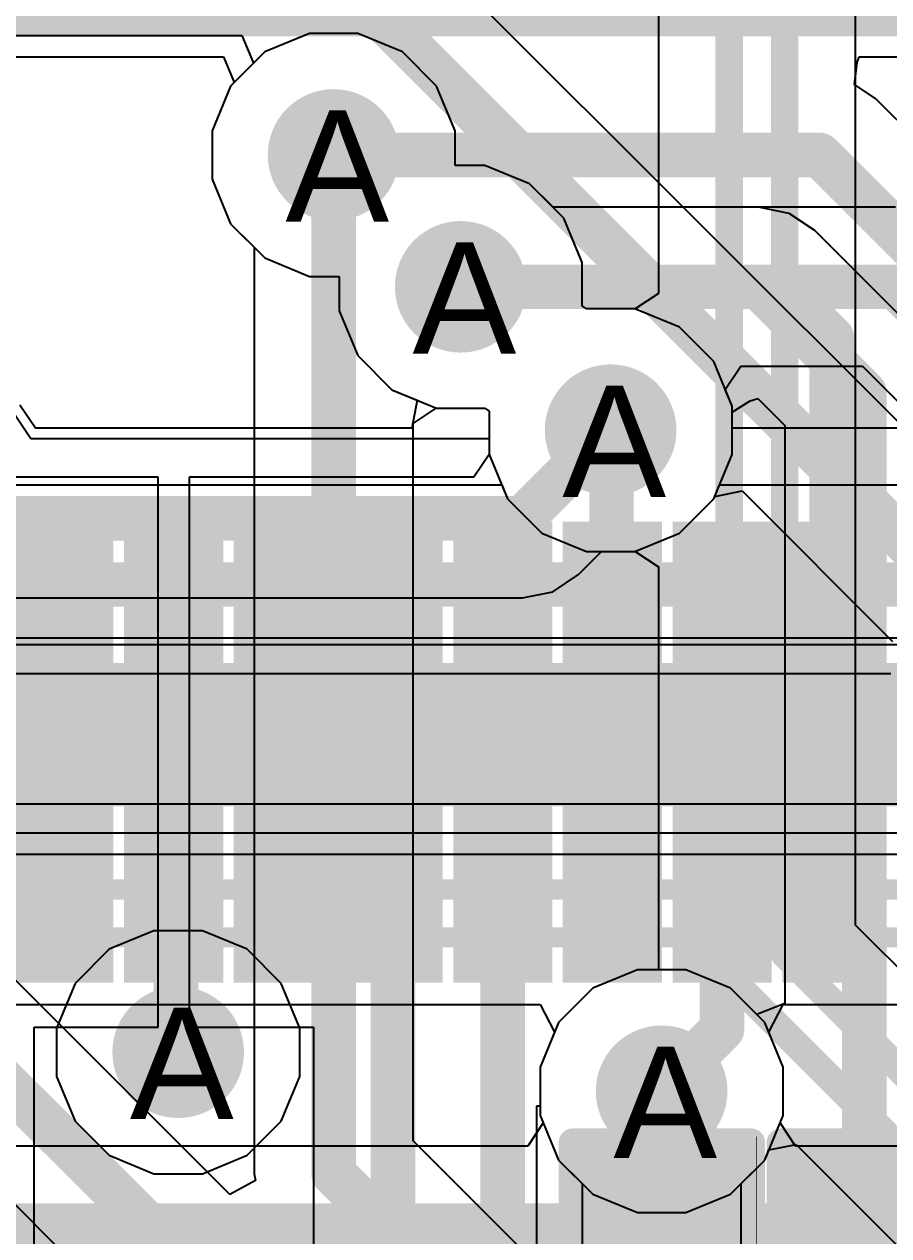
# Model space of a CAD drawing. Header units: inches. Extents: x 0 to 5271, y 0 to 5417.
# Drawn here: x 100.1 to 104.04, y 77.22 to 82.75 of the extents above; entities that cross this region are included whole.
import ezdxf

# ---------------------------------------------------------------- set-up
doc = ezdxf.new("R2010")
doc.units = ezdxf.units.IN
for name, color, linetype in [('Bottom Layer', 5, 'Continuous'), ('Bottom Overlay', 54, 'Continuous'), ('Bottom Paste', 16, 'Continuous'), ('Bottom Solder', 6, 'Continuous'), ('Drill Drawing', 1, 'Continuous'), ('L2_GND1', 16, 'Continuous'), ('L3_SIG1', 76, 'Continuous'), ('L4_PWR', 90, 'Continuous'), ('L5_GND2', 156, 'Continuous'), ('L6_SIG2', 130, 'Continuous'), ('L7_GND3', 216, 'Continuous'), ('Top Layer', 1, 'Continuous'), ('Top Paste', 8, 'Continuous'), ('Top Solder', 216, 'Continuous'), ('Via Holes', 16, 'Continuous')]:
    doc.layers.add(name, color=color, linetype=linetype)
doc.styles.add('Arial', font='', dxfattribs={"height": 0.2})
doc.styles.get('Arial').set_extended_font_data('Arial')

# ---------------------------------------------------------------- blocks, each defined once
blk = doc.blocks.new('AS0B826_S78B_7H_23')
at = {"layer": 'Top Layer'}
for points in [[(26.0751, 26.381), (26.4251, 26.381), (26.4251, 24.381), (26.0751, 24.381)], [(26.5752, 26.381), (26.9252, 26.381), (26.9252, 24.381), (26.5752, 24.381)], [(27.0751, 26.381), (27.4251, 26.381), (27.4251, 24.381), (27.0751, 24.381)], [(27.5752, 26.381), (27.9252, 26.381), (27.9252, 24.381), (27.5752, 24.381)], [(28.0751, 26.381), (28.4251, 26.381), (28.4251, 24.381), (28.0751, 24.381)], [(28.5749, 26.381), (28.9249, 26.381), (28.9249, 24.381), (28.5749, 24.381)], [(29.0751, 26.381), (29.4251, 26.381), (29.4251, 24.381), (29.0751, 24.381)], [(29.5749, 26.381), (29.9249, 26.381), (29.9249, 24.381), (29.5749, 24.381)]]:
    blk.add_hatch(color=1, dxfattribs=at).paths.add_polyline_path(points)
at = {"layer": 'Top Paste'}
for points in [[(26.0751, 26.381), (26.4251, 26.381), (26.4251, 24.381), (26.0751, 24.381)], [(26.5752, 26.381), (26.9252, 26.381), (26.9252, 24.381), (26.5752, 24.381)], [(27.0751, 26.381), (27.4251, 26.381), (27.4251, 24.381), (27.0751, 24.381)], [(27.5752, 26.381), (27.9252, 26.381), (27.9252, 24.381), (27.5752, 24.381)], [(28.0751, 26.381), (28.4251, 26.381), (28.4251, 24.381), (28.0751, 24.381)], [(28.5749, 26.381), (28.9249, 26.381), (28.9249, 24.381), (28.5749, 24.381)], [(29.0751, 26.381), (29.4251, 26.381), (29.4251, 24.381), (29.0751, 24.381)], [(29.5749, 26.381), (29.9249, 26.381), (29.9249, 24.381), (29.5749, 24.381)]]:
    blk.add_hatch(color=8, dxfattribs=at).paths.add_polyline_path(points)
at = {"layer": 'Top Solder'}
for points in [[(26.0243, 26.4318), (26.4759, 26.4318), (26.4759, 24.3302), (26.0243, 24.3302)], [(26.5244, 26.4318), (26.976, 26.4318), (26.976, 24.3302), (26.5244, 24.3302)], [(27.0243, 26.4318), (27.4759, 26.4318), (27.4759, 24.3302), (27.0243, 24.3302)], [(27.5244, 26.4318), (27.976, 26.4318), (27.976, 24.3302), (27.5244, 24.3302)], [(28.0243, 26.4318), (28.4759, 26.4318), (28.4759, 24.3302), (28.0243, 24.3302)], [(28.5241, 26.4318), (28.9757, 26.4318), (28.9757, 24.3302), (28.5241, 24.3302)], [(29.0243, 26.4318), (29.4759, 26.4318), (29.4759, 24.3302), (29.0243, 24.3302)], [(29.5241, 26.4318), (29.9757, 26.4318), (29.9757, 24.3302), (29.5241, 24.3302)]]:
    blk.add_hatch(color=216, dxfattribs=at).paths.add_polyline_path(points)
blk = doc.blocks.new('R___0402_B_392')
at = {"layer": 'Bottom Layer'}
for points in [[(-0.2413, 0.3175), (-0.2413, -0.3175), (-0.6985, -0.3175), (-0.6985, 0.3175)], [(0.6985, 0.3175), (0.6985, -0.3175), (0.2413, -0.3175), (0.2413, 0.3175)]]:
    blk.add_hatch(color=5, dxfattribs=at).paths.add_polyline_path(points)
at = {"layer": 'Bottom Paste'}
for points in [[(-0.2413, 0.3175), (-0.2413, -0.3175), (-0.6985, -0.3175), (-0.6985, 0.3175)], [(0.6985, 0.3175), (0.6985, -0.3175), (0.2413, -0.3175), (0.2413, 0.3175)]]:
    blk.add_hatch(color=16, dxfattribs=at).paths.add_polyline_path(points)
at = {"layer": 'Bottom Solder'}
for points in [[(-0.1863, 0.3725), (-0.1863, -0.3725), (-0.7535, -0.3725), (-0.7535, 0.3725)], [(0.7535, 0.3725), (0.7535, -0.3725), (0.1863, -0.3725), (0.1863, 0.3725)]]:
    blk.add_hatch(color=6, dxfattribs=at).paths.add_polyline_path(points)
at = {"layer": 'Bottom Overlay'}
for points in [[(0.7874, 0.4064, 0.127, 0.127, 0), (-0.7874, 0.4064, 0.127, 0.127, 0)], [(-0.7874, -0.4064, 0.127, 0.127, 0), (-0.7874, 0.4064, 0.127, 0.127, 0)], [(0.7874, -0.4064, 0.127, 0.127, 0), (0.7874, 0.4064, 0.127, 0.127, 0)], [(0.8128, 0.4318, 0.00323, 0.00323, 0), (-0.8128, 0.4318, 0.00323, 0.00323, 0)], [(0.7874, -0.4064, 0.127, 0.127, 0), (-0.7874, -0.4064, 0.127, 0.127, 0)]]:
    blk.add_lwpolyline(points, format="xyseb", dxfattribs=at)
for points in [[(-0.8192, 0.4064, 0.0635, 0.0635, 1), (-0.7557, 0.4064, 0.0635, 0.0635, 1)], [(-0.8192, 0.4064, 0.0635, 0.0635, 1), (-0.7557, 0.4064, 0.0635, 0.0635, 1)], [(0.7556, 0.4064, 0.0635, 0.0635, 1), (0.8191, 0.4064, 0.0635, 0.0635, 1)], [(0.7556, 0.4064, 0.0635, 0.0635, 1), (0.8191, 0.4064, 0.0635, 0.0635, 1)], [(-0.8136, 0.4318, 0.00161, 0.00161, 1), (-0.812, 0.4318, 0.00161, 0.00161, 1)], [(0.812, 0.4318, 0.00161, 0.00161, 1), (0.8136, 0.4318, 0.00161, 0.00161, 1)], [(-0.8192, -0.4064, 0.0635, 0.0635, 1), (-0.7557, -0.4064, 0.0635, 0.0635, 1)], [(-0.8192, -0.4064, 0.0635, 0.0635, 1), (-0.7557, -0.4064, 0.0635, 0.0635, 1)], [(0.7556, -0.4064, 0.0635, 0.0635, 1), (0.8191, -0.4064, 0.0635, 0.0635, 1)], [(0.7556, -0.4064, 0.0635, 0.0635, 1), (0.8191, -0.4064, 0.0635, 0.0635, 1)]]:
    blk.add_lwpolyline(points, format="xyseb", close=True, dxfattribs=at)
blk = doc.blocks.new('R___0402_B_393')
at = {"layer": 'Bottom Layer'}
for points in [[(-0.2413, 0.3175), (-0.2413, -0.3175), (-0.6985, -0.3175), (-0.6985, 0.3175)], [(0.6985, 0.3175), (0.6985, -0.3175), (0.2413, -0.3175), (0.2413, 0.3175)]]:
    blk.add_hatch(color=5, dxfattribs=at).paths.add_polyline_path(points)
at = {"layer": 'Bottom Paste'}
for points in [[(-0.2413, 0.3175), (-0.2413, -0.3175), (-0.6985, -0.3175), (-0.6985, 0.3175)], [(0.6985, 0.3175), (0.6985, -0.3175), (0.2413, -0.3175), (0.2413, 0.3175)]]:
    blk.add_hatch(color=16, dxfattribs=at).paths.add_polyline_path(points)
at = {"layer": 'Bottom Solder'}
for points in [[(-0.1863, 0.3725), (-0.1863, -0.3725), (-0.7535, -0.3725), (-0.7535, 0.3725)], [(0.7535, 0.3725), (0.7535, -0.3725), (0.1863, -0.3725), (0.1863, 0.3725)]]:
    blk.add_hatch(color=6, dxfattribs=at).paths.add_polyline_path(points)
at = {"layer": 'Bottom Overlay'}
for points in [[(-0.7874, -0.4064, 0.127, 0.127, 0), (-0.7874, 0.4064, 0.127, 0.127, 0)], [(0.7874, 0.4064, 0.127, 0.127, 0), (-0.7874, 0.4064, 0.127, 0.127, 0)], [(0.7874, -0.4064, 0.127, 0.127, 0), (0.7874, 0.4064, 0.127, 0.127, 0)], [(0.8128, 0.4318, 0.00323, 0.00323, 0), (-0.8128, 0.4318, 0.00323, 0.00323, 0)], [(0.7874, -0.4064, 0.127, 0.127, 0), (-0.7874, -0.4064, 0.127, 0.127, 0)]]:
    blk.add_lwpolyline(points, format="xyseb", dxfattribs=at)
for points in [[(-0.8192, 0.4064, 0.0635, 0.0635, 1), (-0.7557, 0.4064, 0.0635, 0.0635, 1)], [(-0.8192, 0.4064, 0.0635, 0.0635, 1), (-0.7557, 0.4064, 0.0635, 0.0635, 1)], [(0.7556, 0.4064, 0.0635, 0.0635, 1), (0.8191, 0.4064, 0.0635, 0.0635, 1)], [(0.7556, 0.4064, 0.0635, 0.0635, 1), (0.8191, 0.4064, 0.0635, 0.0635, 1)], [(-0.8136, 0.4318, 0.00161, 0.00161, 1), (-0.812, 0.4318, 0.00161, 0.00161, 1)], [(0.812, 0.4318, 0.00161, 0.00161, 1), (0.8136, 0.4318, 0.00161, 0.00161, 1)], [(-0.8192, -0.4064, 0.0635, 0.0635, 1), (-0.7557, -0.4064, 0.0635, 0.0635, 1)], [(-0.8192, -0.4064, 0.0635, 0.0635, 1), (-0.7557, -0.4064, 0.0635, 0.0635, 1)], [(0.7556, -0.4064, 0.0635, 0.0635, 1), (0.8191, -0.4064, 0.0635, 0.0635, 1)], [(0.7556, -0.4064, 0.0635, 0.0635, 1), (0.8191, -0.4064, 0.0635, 0.0635, 1)]]:
    blk.add_lwpolyline(points, format="xyseb", close=True, dxfattribs=at)

msp = doc.modelspace()

# ---------------------------------------------------------------- hatches: boundary and pattern name
at = {"layer": 'Bottom Layer'}
h = msp.add_hatch(color=5, dxfattribs=at)
edge = h.paths.add_edge_path()
edge.add_arc((101.5137, 82.1503), 0.3, 0, 360)
h = msp.add_hatch(color=5, dxfattribs=at)
edge = h.paths.add_edge_path()
edge.add_arc((102.0931, 81.5487), 0.3, 0, 360)
h = msp.add_hatch(color=5, dxfattribs=at)
edge = h.paths.add_edge_path()
edge.add_arc((102.7763, 80.8948), 0.3, 0, 360)
h = msp.add_hatch(color=5, dxfattribs=at)
edge = h.paths.add_edge_path()
edge.add_arc((100.8053, 78.0574), 0.3, 0, 360)
h = msp.add_hatch(color=5, dxfattribs=at)
edge = h.paths.add_edge_path()
edge.add_arc((103.0088, 77.8797), 0.3, 0, 360)
at = {"layer": 'L2_GND1'}
h = msp.add_hatch(color=16, dxfattribs=at)
edge = h.paths.add_edge_path()
edge.add_arc((101.5137, 82.1503), 0.3, 0, 360)
h = msp.add_hatch(color=16, dxfattribs=at)
edge = h.paths.add_edge_path()
edge.add_arc((102.0931, 81.5487), 0.3, 0, 360)
h = msp.add_hatch(color=16, dxfattribs=at)
edge = h.paths.add_edge_path()
edge.add_arc((102.7763, 80.8948), 0.3, 0, 360)
h = msp.add_hatch(color=16, dxfattribs=at)
edge = h.paths.add_edge_path()
edge.add_arc((100.8053, 78.0574), 0.3, 0, 360)
h = msp.add_hatch(color=16, dxfattribs=at)
edge = h.paths.add_edge_path()
edge.add_arc((103.0088, 77.8797), 0.3, 0, 360)
at = {"layer": 'L3_SIG1'}
h = msp.add_hatch(color=76, dxfattribs=at)
edge = h.paths.add_edge_path()
edge.add_arc((101.5137, 82.1503), 0.3, 0, 360)
h = msp.add_hatch(color=76, dxfattribs=at)
edge = h.paths.add_edge_path()
edge.add_arc((102.0931, 81.5487), 0.3, 0, 360)
h = msp.add_hatch(color=76, dxfattribs=at)
edge = h.paths.add_edge_path()
edge.add_arc((102.7763, 80.8948), 0.3, 0, 360)
h = msp.add_hatch(color=76, dxfattribs=at)
edge = h.paths.add_edge_path()
edge.add_arc((100.8053, 78.0574), 0.3, 0, 360)
h = msp.add_hatch(color=76, dxfattribs=at)
edge = h.paths.add_edge_path()
edge.add_arc((103.0088, 77.8797), 0.3, 0, 360)
at = {"layer": 'L4_PWR'}
h = msp.add_hatch(color=90, dxfattribs=at)
edge = h.paths.add_edge_path()
edge.add_arc((101.5137, 82.1503), 0.3, 0, 360)
h = msp.add_hatch(color=90, dxfattribs=at)
edge = h.paths.add_edge_path()
edge.add_arc((102.0931, 81.5487), 0.3, 0, 360)
h = msp.add_hatch(color=90, dxfattribs=at)
edge = h.paths.add_edge_path()
edge.add_arc((102.7763, 80.8948), 0.3, 0, 360)
h = msp.add_hatch(color=90, dxfattribs=at)
edge = h.paths.add_edge_path()
edge.add_arc((100.8053, 78.0574), 0.3, 0, 360)
h = msp.add_hatch(color=90, dxfattribs=at)
edge = h.paths.add_edge_path()
edge.add_arc((103.0088, 77.8797), 0.3, 0, 360)
at = {"layer": 'L5_GND2'}
h = msp.add_hatch(color=156, dxfattribs=at)
edge = h.paths.add_edge_path()
edge.add_arc((101.5137, 82.1503), 0.3, 0, 360)
h = msp.add_hatch(color=156, dxfattribs=at)
edge = h.paths.add_edge_path()
edge.add_arc((102.0931, 81.5487), 0.3, 0, 360)
h = msp.add_hatch(color=156, dxfattribs=at)
edge = h.paths.add_edge_path()
edge.add_arc((102.7763, 80.8948), 0.3, 0, 360)
h = msp.add_hatch(color=156, dxfattribs=at)
edge = h.paths.add_edge_path()
edge.add_arc((100.8053, 78.0574), 0.3, 0, 360)
h = msp.add_hatch(color=156, dxfattribs=at)
edge = h.paths.add_edge_path()
edge.add_arc((103.0088, 77.8797), 0.3, 0, 360)
at = {"layer": 'L6_SIG2'}
h = msp.add_hatch(color=130, dxfattribs=at)
edge = h.paths.add_edge_path()
edge.add_arc((101.5137, 82.1503), 0.3, 0, 360)
h = msp.add_hatch(color=130, dxfattribs=at)
edge = h.paths.add_edge_path()
edge.add_arc((102.0931, 81.5487), 0.3, 0, 360)
h = msp.add_hatch(color=130, dxfattribs=at)
edge = h.paths.add_edge_path()
edge.add_arc((102.7763, 80.8948), 0.3, 0, 360)
h = msp.add_hatch(color=130, dxfattribs=at)
edge = h.paths.add_edge_path()
edge.add_arc((100.8053, 78.0574), 0.3, 0, 360)
h = msp.add_hatch(color=130, dxfattribs=at)
edge = h.paths.add_edge_path()
edge.add_arc((103.0088, 77.8797), 0.3, 0, 360)
at = {"layer": 'L7_GND3'}
h = msp.add_hatch(color=216, dxfattribs=at)
edge = h.paths.add_edge_path()
edge.add_arc((101.5137, 82.1503), 0.3, 0, 360)
h = msp.add_hatch(color=216, dxfattribs=at)
edge = h.paths.add_edge_path()
edge.add_arc((102.0931, 81.5487), 0.3, 0, 360)
h = msp.add_hatch(color=216, dxfattribs=at)
edge = h.paths.add_edge_path()
edge.add_arc((102.7763, 80.8948), 0.3, 0, 360)
h = msp.add_hatch(color=216, dxfattribs=at)
edge = h.paths.add_edge_path()
edge.add_arc((100.8053, 78.0574), 0.3, 0, 360)
h = msp.add_hatch(color=216, dxfattribs=at)
edge = h.paths.add_edge_path()
edge.add_arc((103.0088, 77.8797), 0.3, 0, 360)
at = {"layer": 'Top Layer'}
h = msp.add_hatch(color=1, dxfattribs=at)
edge = h.paths.add_edge_path()
edge.add_arc((101.5137, 82.1503), 0.3, 0, 360)
h = msp.add_hatch(color=1, dxfattribs=at)
edge = h.paths.add_edge_path()
edge.add_arc((102.0931, 81.5487), 0.3, 0, 360)
h = msp.add_hatch(color=1, dxfattribs=at)
edge = h.paths.add_edge_path()
edge.add_arc((102.7763, 80.8948), 0.3, 0, 360)
h = msp.add_hatch(color=1, dxfattribs=at)
edge = h.paths.add_edge_path()
edge.add_arc((100.8053, 78.0574), 0.3, 0, 360)
h = msp.add_hatch(color=1, dxfattribs=at)
edge = h.paths.add_edge_path()
edge.add_arc((103.0088, 77.8797), 0.3, 0, 360)
at = {"layer": 'Via Holes'}
h = msp.add_hatch(color=7, dxfattribs=at)
edge = h.paths.add_edge_path()
edge.add_arc((101.5137, 82.1503), 0.15, 0, 360)
h = msp.add_hatch(color=7, dxfattribs=at)
edge = h.paths.add_edge_path()
edge.add_arc((102.0931, 81.5487), 0.15, 0, 360)
h = msp.add_hatch(color=7, dxfattribs=at)
edge = h.paths.add_edge_path()
edge.add_arc((102.7763, 80.8948), 0.15, 0, 360)
h = msp.add_hatch(color=7, dxfattribs=at)
edge = h.paths.add_edge_path()
edge.add_arc((100.8053, 78.0574), 0.15, 0, 360)
h = msp.add_hatch(color=7, dxfattribs=at)
edge = h.paths.add_edge_path()
edge.add_arc((103.0088, 77.8797), 0.15, 0, 360)

# ---------------------------------------------------------------- linework, layer by layer
at = {"layer": 'Bottom Layer'}
for p, q in [((101.4035, 82.7043), (101.1999, 82.62)), ((101.6239, 82.7043), (101.4035, 82.7043)), ((101.8275, 82.62), (101.6239, 82.7043)), ((101.1999, 82.62), (101.0441, 82.4641)), ((101.9834, 82.4641), (101.8275, 82.62)), ((101.0441, 82.4641), (100.9597, 82.2605)), ((102.0677, 82.2605), (101.9834, 82.4641)), ((100.9597, 82.2605), (100.9597, 82.0401)), ((102.0677, 82.1027), (102.0677, 82.2605)), ((102.2033, 82.1027), (102.0677, 82.1027)), ((102.4069, 82.0183), (102.2033, 82.1027)), ((100.9597, 82.0401), (101.0441, 81.8365)), ((102.514, 81.9113), (102.4069, 82.0183)), ((103.4507, 81.9113), (102.514, 81.9113)), ((103.5894, 81.8837), (103.4507, 81.9113)), ((103.4507, 81.9113), (103.4507, 81.9113)), ((103.7071, 81.8051), (103.5894, 81.8837)), ((101.0441, 81.8365), (101.1999, 81.6806)), ((104.1888, 81.3233), (103.7071, 81.8051)), ((101.1999, 81.6806), (101.4035, 81.5963)), ((101.4035, 81.5963), (101.5391, 81.5963)), ((101.5391, 81.5963), (101.5391, 81.4385)), ((101.5391, 81.4385), (101.6235, 81.2349)), ((101.6235, 81.2349), (101.7793, 81.079)), ((101.7793, 81.079), (101.9829, 80.9947)), ((103.3303, 80.9767), (103.4122, 81.0287)), ((103.4122, 81.0287), (103.4476, 81.039)), ((103.4476, 81.039), (103.5699, 80.9167)), ((101.9829, 80.9947), (102.2033, 80.9947)), ((102.2033, 80.9947), (102.2223, 80.982)), ((102.2223, 80.982), (102.2223, 80.7846)), ((103.3303, 80.7846), (103.3303, 80.9767)), ((103.5699, 80.9167), (103.5699, 78.2794)), ((102.2223, 80.7846), (102.3066, 80.581)), ((103.246, 80.581), (103.3303, 80.7846)), ((102.3066, 80.581), (102.4625, 80.4252)), ((103.0901, 80.4252), (103.246, 80.581)), ((102.4625, 80.4252), (102.6661, 80.3408)), ((102.8865, 80.3408), (103.0901, 80.4252)), ((102.6661, 80.3408), (102.8865, 80.3408)), ((102.8986, 78.4337), (102.695, 78.3494)), ((103.119, 78.4337), (102.8986, 78.4337)), ((103.3226, 78.3494), (103.119, 78.4337)), ((102.695, 78.3494), (102.5392, 78.1935)), ((103.4429, 78.2291), (103.3226, 78.3494)), ((103.5699, 78.2794), (103.4429, 78.2291)), ((102.5392, 78.1935), (102.4548, 77.9899)), ((102.4548, 77.9899), (102.4548, 77.8114)), ((102.4548, 77.8114), (102.4383, 77.8114)), ((102.4383, 77.8114), (102.4383, 76.9184))]:
    msp.add_line(p, q, dxfattribs=at)
for points in [[(102.0931, 81.5487, 0.2032, 0.2032, 0), (103.4507, 81.5487, 0.2032, 0.2032, 0)], [(103.4507, 81.5487, 0.2032, 0.2032, 0), (103.9325, 81.0669, 0.2032, 0.2032, 0)], [(103.9325, 77.3288, 0.2032, 0.2032, 0), (103.9325, 81.0669, 0.2032, 0.2032, 0)], [(102.9966, 77.8675, 0.2032, 0.2032, 0), (103.0088, 77.8797, 0.2032, 0.2032, 0)], [(103.022, 77.341, 0.2032, 0.2032, 0), (103.022, 77.8675, 0.2032, 0.2032, 0)]]:
    msp.add_lwpolyline(points, format="xyseb", dxfattribs=at)
for points in [[(102.0423, 81.5487, 0.1016, 0.1016, 1), (102.1439, 81.5487, 0.1016, 0.1016, 1)], [(103.3999, 81.5487, 0.1016, 0.1016, 1), (103.5015, 81.5487, 0.1016, 0.1016, 1)], [(103.3999, 81.5487, 0.1016, 0.1016, 1), (103.5015, 81.5487, 0.1016, 0.1016, 1)], [(103.8817, 81.0669, 0.1016, 0.1016, 1), (103.9833, 81.0669, 0.1016, 0.1016, 1)], [(103.8817, 81.0669, 0.1016, 0.1016, 1), (103.9833, 81.0669, 0.1016, 0.1016, 1)], [(102.958, 77.8797, 0.1016, 0.1016, 1), (103.0596, 77.8797, 0.1016, 0.1016, 1)], [(102.9458, 77.8675, 0.1016, 0.1016, 1), (103.0474, 77.8675, 0.1016, 0.1016, 1)], [(102.9712, 77.8675, 0.1016, 0.1016, 1), (103.0728, 77.8675, 0.1016, 0.1016, 1)], [(102.9712, 77.341, 0.1016, 0.1016, 1), (103.0728, 77.341, 0.1016, 0.1016, 1)], [(103.8817, 77.3288, 0.1016, 0.1016, 1), (103.9833, 77.3288, 0.1016, 0.1016, 1)]]:
    msp.add_lwpolyline(points, format="xyseb", close=True, dxfattribs=at)
at = {"layer": 'L2_GND1'}
for p, q in [((104.468, 80.5504), (101.704, 83.3144)), ((98.1437, 82.6954), (101.0958, 82.6954)), ((101.0958, 82.6954), (101.1484, 82.5684)), ((101.1484, 82.5684), (101.0441, 82.4641)), ((101.0441, 82.4641), (100.9597, 82.2605)), ((100.9597, 82.2605), (100.9597, 82.0401)), ((100.9597, 82.0401), (101.0441, 81.8365)), ((101.0441, 81.8365), (101.1999, 81.6806)), ((101.1999, 81.6806), (101.4035, 81.5963)), ((101.4035, 81.5963), (101.5391, 81.5963)), ((101.5391, 81.5963), (101.5391, 81.4385)), ((101.5391, 81.4385), (101.6235, 81.2349)), ((101.6235, 81.2349), (101.7793, 81.079)), ((101.7793, 81.079), (101.9829, 80.9947)), ((101.9829, 80.9947), (102.2033, 80.9947)), ((102.2033, 80.9947), (102.2223, 80.982)), ((102.2223, 80.982), (102.2223, 80.7846)), ((102.2223, 80.7846), (102.3066, 80.581)), ((102.3066, 80.581), (102.4625, 80.4252)), ((103.0901, 80.4252), (103.246, 80.581)), ((103.246, 80.581), (103.2508, 80.5927)), ((103.2508, 80.5927), (103.3754, 80.6175)), ((103.3754, 80.6175), (104.0614, 79.9314)), ((102.4625, 80.4252), (102.6661, 80.3408)), ((102.8865, 80.3408), (103.0901, 80.4252)), ((102.6661, 80.3408), (102.8865, 80.3408)), ((104.0538, 79.7838), (96.2628, 79.7838)), ((96.4129, 79.0586), (114.5298, 79.0586)), ((102.8986, 78.4337), (102.695, 78.3494)), ((103.119, 78.4337), (102.8986, 78.4337)), ((103.3226, 78.3494), (103.119, 78.4337)), ((102.695, 78.3494), (102.5392, 78.1935)), ((103.4785, 78.1935), (103.3226, 78.3494)), ((102.5392, 78.1935), (102.4548, 77.9899)), ((103.5628, 77.9899), (103.4785, 78.1935)), ((102.4548, 77.9899), (102.4548, 77.7695)), ((103.5628, 77.7695), (103.5628, 77.9899)), ((102.4548, 77.7695), (102.5392, 77.5659)), ((103.4785, 77.5659), (103.5628, 77.7695)), ((102.5392, 77.5659), (102.695, 77.4101)), ((103.3226, 77.4101), (103.4785, 77.5659)), ((102.695, 77.4101), (102.8986, 77.3257)), ((103.119, 77.3257), (103.3226, 77.4101)), ((102.8986, 77.3257), (103.119, 77.3257))]:
    msp.add_line(p, q, dxfattribs=at)
for points in [[(101.4476, 83.058, 0.2032, 0.2032, 0), (104.3178, 80.1878, 0.2032, 0.2032, 0)], [(96.2628, 79.4212, 0.2032, 0.2032, 0), (118.08, 79.4212, 0.2032, 0.2032, 0)]]:
    msp.add_lwpolyline(points, format="xyseb", dxfattribs=at)
at = {"layer": 'L3_SIG1'}
for p, q in [((102.9939, 90.6159), (102.9939, 81.5187)), ((103.8924, 78.6378), (103.8924, 87.6948)), ((101.4035, 82.7043), (101.1999, 82.62)), ((101.6239, 82.7043), (101.4035, 82.7043)), ((101.8275, 82.62), (101.6239, 82.7043)), ((101.1999, 82.62), (101.0441, 82.4641)), ((101.9834, 82.4641), (101.8275, 82.62)), ((101.0441, 82.4641), (100.9597, 82.2605)), ((102.0677, 82.2605), (101.9834, 82.4641)), ((100.9597, 82.2605), (100.9597, 82.0401)), ((102.0677, 82.1027), (102.0677, 82.2605)), ((102.2033, 82.1027), (102.0677, 82.1027)), ((102.4069, 82.0183), (102.2033, 82.1027)), ((100.9597, 82.0401), (101.0441, 81.8365)), ((102.5628, 81.8625), (102.4069, 82.0183)), ((102.6471, 81.6589), (102.5628, 81.8625)), ((101.0441, 81.8365), (101.1512, 81.7294)), ((101.1512, 81.7294), (101.1512, 77.5032)), ((102.6471, 81.4615), (102.6471, 81.6589)), ((102.9939, 81.5187), (102.8883, 81.4481)), ((102.6661, 81.4488), (102.6471, 81.4615)), ((102.8865, 81.4488), (102.6661, 81.4488)), ((102.8883, 81.4481), (102.8865, 81.4488)), ((101.8763, 80.9246), (101.9819, 80.9951)), ((101.9819, 80.9951), (101.9829, 80.9947)), ((101.9829, 80.9947), (102.2033, 80.9947)), ((102.2033, 80.9947), (102.2223, 80.982)), ((102.2223, 80.982), (102.2223, 80.7846)), ((101.8763, 77.6534), (101.8763, 80.9246)), ((102.2223, 80.7846), (102.3066, 80.581)), ((102.3066, 80.581), (102.4625, 80.4252)), ((102.4625, 80.4252), (102.6661, 80.3408)), ((101.0404, 77.4093), (98.1412, 80.3084)), ((102.6661, 80.3408), (102.8865, 80.3408)), ((102.8865, 80.3408), (102.8883, 80.3416)), ((102.8883, 80.3416), (102.9939, 80.271)), ((102.9939, 80.271), (102.9939, 78.4337)), ((97.5223, 79.9019), (100.4193, 77.0049)), ((104.3633, 78.167), (103.8924, 78.6378)), ((102.8986, 78.4337), (102.695, 78.3494)), ((102.9939, 78.4337), (102.8986, 78.4337)), ((102.695, 78.3494), (102.5392, 78.1935)), ((102.5392, 78.1935), (102.4548, 77.9899)), ((102.4548, 77.9899), (102.4548, 77.7695)), ((102.4548, 77.7695), (102.5392, 77.5659)), ((102.9265, 76.6032), (101.8763, 77.6534)), ((103.4785, 77.5659), (103.4978, 77.6124)), ((103.4978, 77.6124), (103.6223, 77.6372)), ((103.6223, 77.6372), (104.539, 76.7205)), ((102.5392, 77.5659), (102.695, 77.4101)), ((103.3226, 77.4101), (103.4785, 77.5659)), ((101.1512, 77.5032), (101.1512, 77.5032)), ((101.1512, 77.5032), (101.1574, 77.4718)), ((101.1574, 77.4718), (101.0404, 77.4093)), ((102.695, 77.4101), (102.8986, 77.3257)), ((103.119, 77.3257), (103.3226, 77.4101)), ((102.8986, 77.3257), (103.119, 77.3257))]:
    msp.add_line(p, q, dxfattribs=at)
for points in [[(103.3169, 78.3994, 0.1256, 0.1256, 0), (103.3169, 90.6159, 0.1256, 0.1256, 0)], [(103.5694, 78.5041, 0.1256, 0.1256, 0), (103.5694, 87.6948, 0.1256, 0.1256, 0)], [(101.5137, 77.5032, 0.2032, 0.2032, 0), (101.5137, 82.1503, 0.2032, 0.2032, 0)], [(97.7786, 80.1582, 0.2032, 0.2032, 0), (104.267, 73.6699, 0.2032, 0.2032, 0)], [(103.5694, 78.5041, 0.1256, 0.1256, 0), (105.0218, 77.0517, 0.1256, 0.1256, 0)], [(103.3169, 78.3994, 0.1256, 0.1256, 0), (104.9171, 76.7992, 0.1256, 0.1256, 0)], [(101.5137, 77.5032, 0.2032, 0.2032, 0), (102.7763, 76.2406, 0.2032, 0.2032, 0)]]:
    msp.add_lwpolyline(points, format="xyseb", dxfattribs=at)
for points in [[(101.4629, 82.1503, 0.1016, 0.1016, 1), (101.5645, 82.1503, 0.1016, 0.1016, 1)], [(103.5381, 78.5041, 0.0628, 0.0628, 1), (103.6008, 78.5041, 0.0628, 0.0628, 1)], [(103.5381, 78.5041, 0.0628, 0.0628, 1), (103.6008, 78.5041, 0.0628, 0.0628, 1)], [(103.2855, 78.3994, 0.0628, 0.0628, 1), (103.3483, 78.3994, 0.0628, 0.0628, 1)], [(103.2855, 78.3994, 0.0628, 0.0628, 1), (103.3483, 78.3994, 0.0628, 0.0628, 1)], [(101.4629, 77.5032, 0.1016, 0.1016, 1), (101.5645, 77.5032, 0.1016, 0.1016, 1)], [(101.4629, 77.5032, 0.1016, 0.1016, 1), (101.5645, 77.5032, 0.1016, 0.1016, 1)]]:
    msp.add_lwpolyline(points, format="xyseb", close=True, dxfattribs=at)
at = {"layer": 'L4_PWR'}
for p, q in [((101.4035, 82.7043), (101.1999, 82.62)), ((101.6239, 82.7043), (101.4035, 82.7043)), ((101.8275, 82.62), (101.6239, 82.7043)), ((101.1999, 82.62), (101.0441, 82.4641)), ((101.9834, 82.4641), (101.8275, 82.62)), ((101.0441, 82.4641), (100.9597, 82.2605)), ((102.0677, 82.2605), (101.9834, 82.4641)), ((100.9597, 82.2605), (100.9597, 82.0401)), ((102.0677, 82.1027), (102.0677, 82.2605)), ((102.2033, 82.1027), (102.0677, 82.1027)), ((102.4069, 82.0183), (102.2033, 82.1027)), ((100.9597, 82.0401), (101.0441, 81.8365)), ((102.5628, 81.8625), (102.4069, 82.0183)), ((102.6471, 81.6589), (102.5628, 81.8625)), ((101.0441, 81.8365), (101.1999, 81.6806)), ((101.1999, 81.6806), (101.4035, 81.5963)), ((102.6471, 81.4615), (102.6471, 81.6589)), ((101.4035, 81.5963), (101.5391, 81.5963)), ((101.5391, 81.5963), (101.5391, 81.4385)), ((102.6661, 81.4488), (102.6471, 81.4615)), ((101.5391, 81.4385), (101.6235, 81.2349)), ((102.8865, 81.4488), (102.6661, 81.4488)), ((103.0901, 81.3645), (102.8865, 81.4488)), ((103.246, 81.2087), (103.0901, 81.3645)), ((101.6235, 81.2349), (101.7793, 81.079)), ((103.3303, 81.005), (103.246, 81.2087)), ((101.7793, 81.079), (101.8953, 81.031)), ((101.8953, 81.031), (101.8701, 80.904)), ((100.1543, 80.904), (100.0837, 81.0096)), ((103.3303, 80.904), (103.3303, 81.005)), ((101.8701, 80.904), (100.1543, 80.904)), ((104.8308, 80.904), (103.3303, 80.904)), ((99.7617, 80.645), (102.2801, 80.645)), ((102.2801, 80.645), (102.3066, 80.581)), ((103.246, 80.581), (103.2725, 80.645)), ((103.2725, 80.645), (108.9719, 80.645)), ((102.3066, 80.581), (102.4625, 80.4252)), ((103.0901, 80.4252), (103.246, 80.581)), ((102.4625, 80.4252), (102.6661, 80.3408)), ((102.8865, 80.3408), (103.0901, 80.4252)), ((102.6661, 80.3408), (102.8865, 80.3408)), ((100.6951, 78.6114), (100.4915, 78.5271)), ((100.9155, 78.6114), (100.6951, 78.6114)), ((101.1192, 78.5271), (100.9155, 78.6114)), ((100.4915, 78.5271), (100.3357, 78.3712)), ((101.275, 78.3712), (101.1192, 78.5271)), ((102.8986, 78.4337), (102.695, 78.3494)), ((103.119, 78.4337), (102.8986, 78.4337)), ((103.3226, 78.3494), (103.119, 78.4337)), ((100.3357, 78.3712), (100.2513, 78.1676)), ((101.3593, 78.1676), (101.275, 78.3712)), ((102.695, 78.3494), (102.5392, 78.1935)), ((103.4785, 78.1935), (103.3226, 78.3494)), ((100.2513, 78.1676), (100.2513, 77.9472)), ((101.3593, 77.9472), (101.3593, 78.1676)), ((102.5392, 78.1935), (102.4548, 77.9899)), ((103.5628, 77.9899), (103.4785, 78.1935)), ((102.4548, 77.9899), (102.4548, 77.7695)), ((103.5628, 77.7695), (103.5628, 77.9899)), ((100.2513, 77.9472), (100.3357, 77.7436)), ((101.275, 77.7436), (101.3593, 77.9472)), ((102.4548, 77.7695), (102.5392, 77.5659)), ((103.4785, 77.5659), (103.5628, 77.7695)), ((100.3357, 77.7436), (100.4915, 77.5877)), ((101.1192, 77.5877), (101.275, 77.7436)), ((100.4915, 77.5877), (100.6951, 77.5034)), ((100.9155, 77.5034), (101.1192, 77.5877)), ((102.5392, 77.5659), (102.695, 77.4101)), ((103.3226, 77.4101), (103.4785, 77.5659)), ((100.6951, 77.5034), (100.9155, 77.5034)), ((102.695, 77.4101), (102.8986, 77.3257)), ((103.119, 77.3257), (103.3226, 77.4101)), ((102.8986, 77.3257), (103.119, 77.3257))]:
    msp.add_line(p, q, dxfattribs=at)
at = {"layer": 'L5_GND2'}
for p, q in [((101.4035, 82.7043), (101.1999, 82.62)), ((101.6239, 82.7043), (101.4035, 82.7043)), ((101.8275, 82.62), (101.6239, 82.7043)), ((101.1999, 82.62), (101.0441, 82.4641)), ((101.9834, 82.4641), (101.8275, 82.62)), ((101.0441, 82.4641), (100.9597, 82.2605)), ((102.0677, 82.2605), (101.9834, 82.4641)), ((100.9597, 82.2605), (100.9597, 82.0401)), ((102.0677, 82.1027), (102.0677, 82.2605)), ((102.2033, 82.1027), (102.0677, 82.1027)), ((102.4069, 82.0183), (102.2033, 82.1027)), ((100.9597, 82.0401), (101.0441, 81.8365)), ((102.5628, 81.8625), (102.4069, 82.0183)), ((102.6471, 81.6589), (102.5628, 81.8625)), ((101.0441, 81.8365), (101.1999, 81.6806)), ((101.1999, 81.6806), (101.4035, 81.5963)), ((102.6471, 81.4615), (102.6471, 81.6589)), ((101.4035, 81.5963), (101.5391, 81.5963)), ((101.5391, 81.5963), (101.5391, 81.4385)), ((102.6661, 81.4488), (102.6471, 81.4615)), ((101.5391, 81.4385), (101.6235, 81.2349)), ((102.8865, 81.4488), (102.6661, 81.4488)), ((103.0901, 81.3645), (102.8865, 81.4488)), ((103.246, 81.2087), (103.0901, 81.3645)), ((101.6235, 81.2349), (101.7793, 81.079)), ((103.3303, 81.005), (103.246, 81.2087)), ((101.7793, 81.079), (101.9829, 80.9947)), ((101.9829, 80.9947), (102.2033, 80.9947)), ((102.2033, 80.9947), (102.2223, 80.982)), ((102.2223, 80.982), (102.2223, 80.7846)), ((103.3303, 80.7846), (103.3303, 81.005)), ((102.2223, 80.7846), (102.3066, 80.581)), ((103.246, 80.581), (103.3303, 80.7846)), ((102.3066, 80.581), (102.4625, 80.4252)), ((103.0901, 80.4252), (103.246, 80.581)), ((102.4625, 80.4252), (102.6661, 80.3408)), ((102.8865, 80.3408), (103.0901, 80.4252)), ((102.6661, 80.3408), (102.8865, 80.3408)), ((133.7439, 79.9154), (94.8944, 79.9154)), ((95.0446, 79.1902), (114.6452, 79.1902)), ((102.8986, 78.4337), (102.695, 78.3494)), ((103.119, 78.4337), (102.8986, 78.4337)), ((103.3226, 78.3494), (103.119, 78.4337)), ((102.695, 78.3494), (102.5392, 78.1935)), ((103.4785, 78.1935), (103.3226, 78.3494)), ((102.5392, 78.1935), (102.4548, 77.9899)), ((103.5628, 77.9899), (103.4785, 78.1935)), ((102.4548, 77.9899), (102.4548, 77.7695)), ((103.5628, 77.7695), (103.5628, 77.9899)), ((102.4548, 77.7695), (102.5392, 77.5659)), ((103.4785, 77.5659), (103.5628, 77.7695)), ((102.5392, 77.5659), (102.695, 77.4101)), ((103.3226, 77.4101), (103.4785, 77.5659)), ((102.695, 77.4101), (102.8986, 77.3257)), ((103.119, 77.3257), (103.3226, 77.4101)), ((102.8986, 77.3257), (103.119, 77.3257))]:
    msp.add_line(p, q, dxfattribs=at)
msp.add_lwpolyline([(94.8944, 79.5528, 0.2032, 0.2032, 0), (135.8096, 79.5528, 0.2032, 0.2032, 0)], format="xyseb", dxfattribs=at)
at = {"layer": 'L6_SIG2'}
for p, q in [((77.1884, 78.9616), (112.1802, 78.9616)), ((102.8986, 78.4337), (102.695, 78.3494)), ((103.119, 78.4337), (102.8986, 78.4337)), ((103.3226, 78.3494), (103.119, 78.4337)), ((102.695, 78.3494), (102.5392, 78.1935)), ((103.4785, 78.1935), (103.3226, 78.3494)), ((102.5392, 78.1935), (102.4548, 77.9899)), ((103.5628, 77.9899), (103.4785, 78.1935)), ((102.4548, 77.9899), (102.4548, 77.7695)), ((103.5628, 77.7695), (103.5628, 77.9899)), ((102.4548, 77.7695), (102.4691, 77.735)), ((103.5485, 77.735), (103.5628, 77.7695)), ((102.4691, 77.735), (102.3986, 77.6294)), ((103.6191, 77.6294), (103.5485, 77.735)), ((102.3986, 77.6294), (95.9866, 77.6294)), ((104.348, 77.6294), (103.6191, 77.6294))]:
    msp.add_line(p, q, dxfattribs=at)
for points in [[(61.155, 82.7931, 0.2032, 0.2032, 0), (116.2783, 82.7931, 0.2032, 0.2032, 0)], [(76.242, 80.1909, 0.2032, 0.2032, 0), (110.0613, 80.1909, 0.2032, 0.2032, 0)], [(76.581, 79.7306, 0.2032, 0.2032, 0), (111.0075, 79.7306, 0.2032, 0.2032, 0)], [(77.0382, 79.3242, 0.2032, 0.2032, 0), (112.395, 79.3242, 0.2032, 0.2032, 0)], [(95.9866, 77.2668, 0.2032, 0.2032, 0), (111.1641, 77.2668, 0.2032, 0.2032, 0)]]:
    msp.add_lwpolyline(points, format="xyseb", dxfattribs=at)
at = {"layer": 'L7_GND3'}
for p, q in [((101.4035, 82.7043), (101.1999, 82.62)), ((101.6239, 82.7043), (101.4035, 82.7043)), ((101.8275, 82.62), (101.6239, 82.7043)), ((101.1999, 82.62), (101.0441, 82.4641)), ((101.9834, 82.4641), (101.8275, 82.62)), ((101.0441, 82.4641), (100.9597, 82.2605)), ((102.0677, 82.2605), (101.9834, 82.4641)), ((100.9597, 82.2605), (100.9597, 82.0401)), ((102.0677, 82.1027), (102.0677, 82.2605)), ((102.2033, 82.1027), (102.0677, 82.1027)), ((102.4069, 82.0183), (102.2033, 82.1027)), ((100.9597, 82.0401), (101.0441, 81.8365)), ((102.514, 81.9113), (102.4069, 82.0183)), ((104.0745, 81.9113), (102.514, 81.9113)), ((101.0441, 81.8365), (101.1999, 81.6806)), ((101.1999, 81.6806), (101.4035, 81.5963)), ((101.4035, 81.5963), (101.5391, 81.5963)), ((101.5391, 81.5963), (101.5391, 81.4385)), ((101.5391, 81.4385), (101.6235, 81.2349)), ((101.6235, 81.2349), (101.7793, 81.079)), ((103.299, 81.0805), (103.3696, 81.1861)), ((103.3696, 81.1861), (103.9243, 81.1861)), ((103.9243, 81.1861), (104.9758, 80.1346)), ((101.7793, 81.079), (101.9829, 80.9947)), ((103.3303, 81.005), (103.299, 81.0805)), ((100.1341, 80.8552), (100.0635, 80.9608)), ((101.9829, 80.9947), (102.2033, 80.9947)), ((102.2033, 80.9947), (102.2223, 80.982)), ((102.2223, 80.982), (102.2223, 80.8552)), ((103.3303, 80.7846), (103.3303, 81.005)), ((102.2223, 80.8552), (100.1341, 80.8552)), ((103.246, 80.581), (103.3303, 80.7846)), ((103.0901, 80.4252), (103.246, 80.581)), ((102.8865, 80.3408), (103.0901, 80.4252)), ((102.6304, 80.2362), (102.735, 80.3408)), ((102.735, 80.3408), (102.8865, 80.3408)), ((102.5128, 80.1576), (102.6304, 80.2362)), ((93.4466, 80.13), (102.374, 80.13)), ((102.374, 80.13), (102.3741, 80.13)), ((102.3741, 80.13), (102.5128, 80.1576)), ((105.0433, 79.9464), (89.6254, 79.9464)), ((94.8178, 78.2753), (102.455, 78.2753)), ((102.455, 78.2753), (102.5205, 78.1483)), ((103.4972, 78.1483), (103.5626, 78.2753)), ((103.5626, 78.2753), (104.4045, 78.2753)), ((102.5205, 78.1483), (102.4548, 77.9899)), ((103.5628, 77.9899), (103.4972, 78.1483)), ((102.4548, 77.9899), (102.4548, 77.7695)), ((103.5628, 77.7695), (103.5628, 77.9899)), ((102.4548, 77.7695), (102.5392, 77.5659)), ((103.4785, 77.5659), (103.5628, 77.7695)), ((102.5392, 77.5659), (102.6463, 77.4588)), ((103.3714, 77.4588), (103.4785, 77.5659)), ((102.6463, 77.4588), (102.6463, 75.32)), ((103.3714, 75.5716), (103.3714, 77.4588))]:
    msp.add_line(p, q, dxfattribs=at)
for points in [[(102.0931, 81.5487, 0.2032, 0.2032, 0), (104.0745, 81.5487, 0.2032, 0.2032, 0)], [(104.0745, 81.5487, 0.2032, 0.2032, 0), (105.2322, 80.391, 0.2032, 0.2032, 0)], [(102.3741, 80.4926, 0.2032, 0.2032, 0), (102.7763, 80.8948, 0.2032, 0.2032, 0)], [(93.4466, 80.4926, 0.2032, 0.2032, 0), (102.3741, 80.4926, 0.2032, 0.2032, 0)], [(89.9126, 79.6356, 0.1016, 0.1016, 0), (120.0587, 79.6356, 0.1016, 0.1016, 0)], [(88.0139, 79.2292, 0.1016, 0.1016, 0), (120.0587, 79.2292, 0.1016, 0.1016, 0)], [(86.9862, 78.7996, 0.0916, 0.0916, 0), (112.3011, 78.7996, 0.0916, 0.0916, 0)], [(86.8957, 78.581, 0.0916, 0.0916, 0), (112.2106, 78.581, 0.0916, 0.0916, 0)], [(103.0088, 74.7404, 0.2032, 0.2032, 0), (103.0088, 77.8797, 0.2032, 0.2032, 0)]]:
    msp.add_lwpolyline(points, format="xyseb", dxfattribs=at)
for points in [[(102.0423, 81.5487, 0.1016, 0.1016, 1), (102.1439, 81.5487, 0.1016, 0.1016, 1)], [(104.0237, 81.5487, 0.1016, 0.1016, 1), (104.1253, 81.5487, 0.1016, 0.1016, 1)], [(104.0237, 81.5487, 0.1016, 0.1016, 1), (104.1253, 81.5487, 0.1016, 0.1016, 1)], [(102.7255, 80.8948, 0.1016, 0.1016, 1), (102.8271, 80.8948, 0.1016, 0.1016, 1)], [(102.3233, 80.4926, 0.1016, 0.1016, 1), (102.4249, 80.4926, 0.1016, 0.1016, 1)], [(102.3233, 80.4926, 0.1016, 0.1016, 1), (102.4249, 80.4926, 0.1016, 0.1016, 1)], [(102.958, 77.8797, 0.1016, 0.1016, 1), (103.0596, 77.8797, 0.1016, 0.1016, 1)]]:
    msp.add_lwpolyline(points, format="xyseb", close=True, dxfattribs=at)
at = {"layer": 'Top Layer'}
for p, q in [((98.255, 82.5978), (101.0118, 82.5978)), ((101.0118, 82.5978), (101.0604, 82.4805)), ((103.8885, 82.4708), (103.8995, 82.5713)), ((103.8995, 82.5713), (103.9096, 82.5978)), ((103.9096, 82.5978), (104.1686, 82.5978)), ((101.0441, 82.4641), (100.9597, 82.2605)), ((101.0604, 82.4805), (101.0441, 82.4641)), ((103.9845, 82.4067), (103.8885, 82.4708)), ((104.4258, 81.9654), (103.9845, 82.4067)), ((100.9597, 82.2605), (100.9597, 82.0401)), ((100.9597, 82.0401), (101.0441, 81.8365)), ((101.0441, 81.8365), (101.1999, 81.6806)), ((101.1999, 81.6806), (101.4035, 81.5963)), ((101.4035, 81.5963), (101.5391, 81.5963)), ((101.5391, 81.5963), (101.5391, 81.4385)), ((101.5391, 81.4385), (101.6235, 81.2349)), ((101.6235, 81.2349), (101.7793, 81.079)), ((101.7793, 81.079), (101.9829, 80.9947)), ((101.9829, 80.9947), (102.2033, 80.9947)), ((102.2033, 80.9947), (102.2223, 80.982)), ((102.2223, 80.982), (102.2223, 80.7846)), ((102.2223, 80.7846), (102.1523, 80.68)), ((100.7134, 80.68), (100.0326, 80.68)), ((100.7134, 78.172), (100.7134, 80.68)), ((102.1523, 80.68), (100.8554, 80.68)), ((100.8554, 80.68), (100.8554, 78.172)), ((100.1491, 76.8213), (100.1491, 78.172)), ((100.1491, 78.172), (100.7134, 78.172)), ((100.8554, 78.172), (101.422, 78.172)), ((101.422, 78.172), (101.422, 75.4739))]:
    msp.add_line(p, q, dxfattribs=at)
for points in [[(101.5137, 82.1503, 0.2032, 0.2032, 0), (103.7281, 82.1503, 0.2032, 0.2032, 0)], [(103.7281, 82.1503, 0.2032, 0.2032, 0), (104.2844, 81.594, 0.2032, 0.2032, 0)], [(102.0931, 81.5487, 0.2032, 0.2032, 0), (103.5524, 81.5487, 0.2032, 0.2032, 0)], [(102.0931, 81.5487, 0.2032, 0.2032, 0), (102.1078, 81.534, 0.2032, 0.2032, 0)], [(103.5524, 81.5487, 0.2032, 0.2032, 0), (103.7843, 81.3168, 0.2032, 0.2032, 0)], [(103.7843, 79.426, 0.2032, 0.2032, 0), (103.7843, 81.3168, 0.2032, 0.2032, 0)], [(102.7763, 80.8948, 0.2032, 0.2032, 0), (102.7803, 80.8908, 0.2032, 0.2032, 0)], [(102.7803, 79.43, 0.2032, 0.2032, 0), (102.7803, 80.8908, 0.2032, 0.2032, 0)], [(100.7846, 79.426, 0.2032, 0.2032, 0), (100.7949, 79.4156, 0.2032, 0.2032, 0)], [(101.7846, 75.3238, 0.2032, 0.2032, 0), (101.7846, 79.426, 0.2032, 0.2032, 0)], [(102.2844, 74.682, 0.2032, 0.2032, 0), (102.2844, 79.426, 0.2032, 0.2032, 0)], [(102.7803, 79.43, 0.2032, 0.2032, 0), (102.7843, 79.426, 0.2032, 0.2032, 0)], [(103.2844, 78.1629, 0.2032, 0.2032, 0), (103.2844, 79.426, 0.2032, 0.2032, 0)], [(100.7949, 78.0678, 0.2032, 0.2032, 0), (100.7949, 79.4156, 0.2032, 0.2032, 0)], [(103.005, 77.8835, 0.2032, 0.2032, 0), (103.2844, 78.1629, 0.2032, 0.2032, 0)], [(100.7949, 78.0678, 0.2032, 0.2032, 0), (100.8053, 78.0574, 0.2032, 0.2032, 0)]]:
    msp.add_lwpolyline(points, format="xyseb", dxfattribs=at)
for points in [[(101.4629, 82.1503, 0.1016, 0.1016, 1), (101.5645, 82.1503, 0.1016, 0.1016, 1)], [(103.6773, 82.1503, 0.1016, 0.1016, 1), (103.7789, 82.1503, 0.1016, 0.1016, 1)], [(103.6773, 82.1503, 0.1016, 0.1016, 1), (103.7789, 82.1503, 0.1016, 0.1016, 1)], [(102.0423, 81.5487, 0.1016, 0.1016, 1), (102.1439, 81.5487, 0.1016, 0.1016, 1)], [(102.0423, 81.5487, 0.1016, 0.1016, 1), (102.1439, 81.5487, 0.1016, 0.1016, 1)], [(102.057, 81.534, 0.1016, 0.1016, 1), (102.1586, 81.534, 0.1016, 0.1016, 1)], [(103.5016, 81.5487, 0.1016, 0.1016, 1), (103.6032, 81.5487, 0.1016, 0.1016, 1)], [(103.5016, 81.5487, 0.1016, 0.1016, 1), (103.6032, 81.5487, 0.1016, 0.1016, 1)], [(103.7335, 81.3168, 0.1016, 0.1016, 1), (103.8351, 81.3168, 0.1016, 0.1016, 1)], [(103.7335, 81.3168, 0.1016, 0.1016, 1), (103.8351, 81.3168, 0.1016, 0.1016, 1)], [(102.7255, 80.8948, 0.1016, 0.1016, 1), (102.8271, 80.8948, 0.1016, 0.1016, 1)], [(102.7295, 80.8908, 0.1016, 0.1016, 1), (102.8311, 80.8908, 0.1016, 0.1016, 1)], [(102.7295, 80.8908, 0.1016, 0.1016, 1), (102.8311, 80.8908, 0.1016, 0.1016, 1)], [(100.7338, 79.426, 0.1016, 0.1016, 1), (100.8354, 79.426, 0.1016, 0.1016, 1)], [(101.7338, 79.426, 0.1016, 0.1016, 1), (101.8354, 79.426, 0.1016, 0.1016, 1)], [(102.2336, 79.426, 0.1016, 0.1016, 1), (102.3352, 79.426, 0.1016, 0.1016, 1)], [(102.7295, 79.43, 0.1016, 0.1016, 1), (102.8311, 79.43, 0.1016, 0.1016, 1)], [(102.7295, 79.43, 0.1016, 0.1016, 1), (102.8311, 79.43, 0.1016, 0.1016, 1)], [(102.7335, 79.426, 0.1016, 0.1016, 1), (102.8351, 79.426, 0.1016, 0.1016, 1)], [(103.2336, 79.426, 0.1016, 0.1016, 1), (103.3352, 79.426, 0.1016, 0.1016, 1)], [(103.7335, 79.426, 0.1016, 0.1016, 1), (103.8351, 79.426, 0.1016, 0.1016, 1)], [(100.7441, 79.4156, 0.1016, 0.1016, 1), (100.8457, 79.4156, 0.1016, 0.1016, 1)], [(100.7441, 79.4156, 0.1016, 0.1016, 1), (100.8457, 79.4156, 0.1016, 0.1016, 1)], [(103.2336, 78.1629, 0.1016, 0.1016, 1), (103.3352, 78.1629, 0.1016, 0.1016, 1)], [(103.2336, 78.1629, 0.1016, 0.1016, 1), (103.3352, 78.1629, 0.1016, 0.1016, 1)], [(100.7441, 78.0678, 0.1016, 0.1016, 1), (100.8457, 78.0678, 0.1016, 0.1016, 1)], [(100.7441, 78.0678, 0.1016, 0.1016, 1), (100.8457, 78.0678, 0.1016, 0.1016, 1)], [(100.7545, 78.0574, 0.1016, 0.1016, 1), (100.8561, 78.0574, 0.1016, 0.1016, 1)], [(102.9542, 77.8835, 0.1016, 0.1016, 1), (103.0558, 77.8835, 0.1016, 0.1016, 1)]]:
    msp.add_lwpolyline(points, format="xyseb", close=True, dxfattribs=at)

# ---------------------------------------------------------------- block references
msp.add_blockref('AS0B826_S78B_7H_23', (74.0344, 54.045))
at = {"rotation": 270}
for name, p in [('R___0402_B_392', (103.0098, 76.8589)), ('R___0402_B_393', (103.9579, 76.8588))]:
    msp.add_blockref(name, p, dxfattribs=at)

# ---------------------------------------------------------------- texts
at = {"layer": 'Drill Drawing', "style": 'Arial'}
for p in [(101.2937, 81.8456), (101.8731, 81.244), (102.5562, 80.5901), (100.5853, 77.7527), (102.7888, 77.575)]:
    msp.add_text('A', height=0.508, dxfattribs=at).set_placement(p)

doc.saveas('drawing.dxf')
